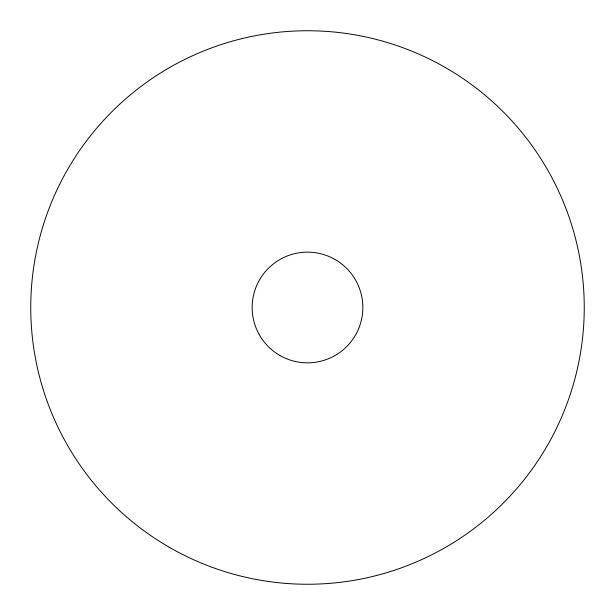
<?xml version="1.0" encoding="UTF-8"?>
<svg xmlns="http://www.w3.org/2000/svg" width="615" height="615" viewBox="0 0 615 615"><rect width="100%" height="100%" fill="white"/><g stroke="black" fill="none" stroke-linecap="round" stroke-linejoin="round"><path stroke-width="0.92" d="M169.125 547.173A276.75 276.75 0 0 0 584.25 307.5A276.75 276.75 0 0 0 169.125 67.827A276.75 276.75 0 0 0 169.125 547.173M279.825 355.432A55.35 55.35 0 0 0 362.85 307.5A55.35 55.35 0 0 0 279.825 259.568A55.35 55.35 0 0 0 279.825 355.432"/></g></svg>
